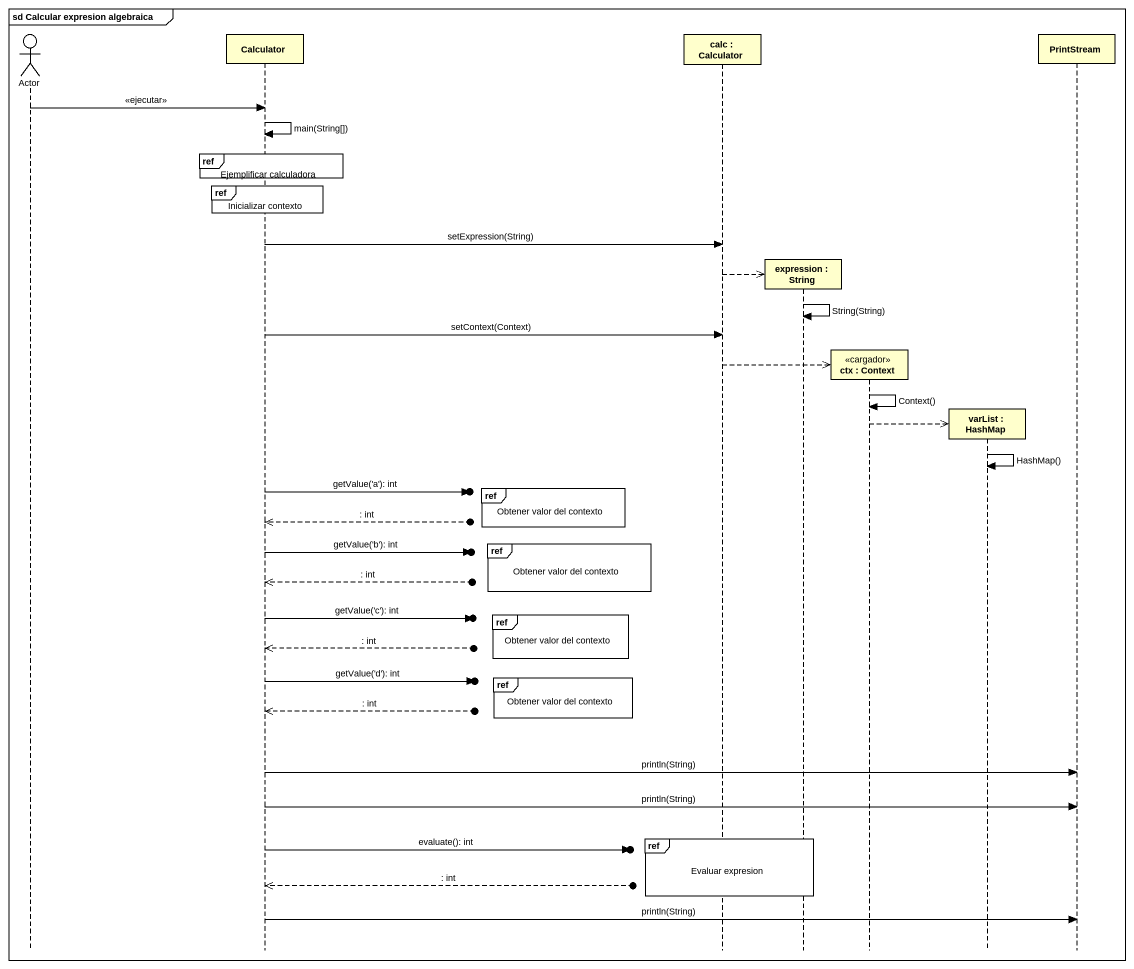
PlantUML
@startuml
mainframe sd Calcular expresion algebraica
hide footbox
actor "Actor" as Actor_
participant Calculator
participant "calc : Calculator" as calc
participant "expression : String" as expression
participant "ctx : Context" as ctx <<cargador>>
participant "varList : HashMap" as varList
participant PrintStream

Actor_ -> Calculator : <<ejecutar>>
Calculator -> Calculator : main(String[])
ref over Calculator : Ejemplificar calculadora
ref over Calculator : Inicializar contexto
Calculator -> calc : setExpression(String)
calc -->> expression **
expression -> expression : String(String)
Calculator -> calc : setContext(Context)
calc -->> ctx **
ctx -> ctx : Context()
ctx -->> varList **
varList -> varList : HashMap()
ref over calc : Obtener valor del contexto
Calculator ->o] : getValue('a'): int
Calculator <<--o] : : int
ref over calc : Obtener valor del contexto
Calculator ->o] : getValue('b'): int
Calculator <<--o] : : int
ref over calc : Obtener valor del contexto
Calculator ->o] : getValue('c'): int
Calculator <<--o] : : int
ref over calc : Obtener valor del contexto
Calculator ->o] : getValue('d'): int
Calculator <<--o] : : int
Calculator -> PrintStream : println(String)
Calculator -> PrintStream : println(String)
ref over calc, expression : Evaluar expresion
Calculator ->o] : evaluate(): int
Calculator <<--o] : : int
Calculator -> PrintStream : println(String)
@enduml
